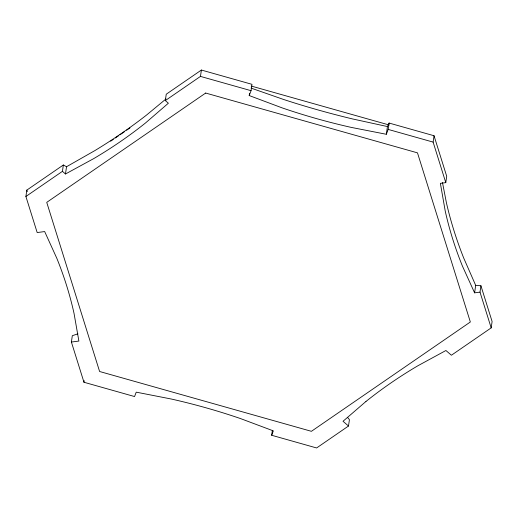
<?xml version="1.0" encoding="UTF-8"?>
<svg xmlns="http://www.w3.org/2000/svg" width="518" height="518" viewBox="0 0 518 518"><rect width="100%" height="100%" fill="white"/><g stroke="black" fill="none" stroke-linecap="round" stroke-linejoin="round"><path stroke-width="0.78" d="M347.513 417.346L349.423 419.658L348.51 426.016L316.608 447.96L271.672 435.269L273.342 430.872L240.365 418.525A516.058 397.053 8.2 0 0 171.296 399.022L136.234 392.152L134.557 396.548L83.968 382.258L71.4 342.055L78.885 341.058L74.035 313.403A516.058 397.053 8.2 0 0 56.799 258.249L44.665 231.565L37.179 232.563L25.9 196.484L26.819 190.119L63.358 164.989L66.531 166.731L94.775 150.654A491.576 298.931 -9 0 0 146.6 115.009L166.032 98.919M25.9 196.484L62.438 171.348L63.358 164.989M62.438 171.348L65.488 173.983L66.531 166.731M71.4 342.055L72.319 335.696L77.927 333.825M83.968 382.258L84.194 380.665M65.488 173.983L93.616 158.67A516.058 397.053 8.2 0 0 145.441 123.025L168.376 103.212L165.326 100.576L166.246 94.218L201.392 70.04L251.981 84.33L251.062 90.689L249.21 95.552L282.193 107.899A516.058 397.053 8.2 0 0 351.256 127.402L386.324 134.279L388.176 129.416L389.096 123.051L434.032 135.742L446.704 176.269L445.784 182.634L440.378 183.353L445.221 211.014A516.058 397.053 8.2 0 0 462.464 266.161L474.598 292.845L480.005 292.126L480.924 285.761L475.679 285.353L463.649 257.906A491.576 327.156 30.7 0 1 446.412 202.752L442.482 182.517M165.326 100.576L200.472 76.405L201.392 70.04M249.21 95.552L249.546 93.24M271.672 435.269L272.358 430.497M386.324 134.279L387.438 126.56L389.096 123.051M445.784 182.634L433.119 142.107L434.032 135.742M474.598 292.845L475.679 285.353M365.961 401.469A516.058 397.053 8.2 0 1 417.786 365.818L445.92 350.505L451.398 355.244L491.181 327.881L492.1 321.516L480.924 285.761M365.961 401.463L343.026 421.276L348.51 426.016M110.671 141.194L113.325 139.368M115.326 137.995L118.648 135.703M119.982 134.79L124.631 131.591M126.632 130.219L129.953 127.933M387.438 126.56L352.48 118.926A491.576 265.87 11.7 0 1 283.417 99.417L251.049 88.099M251.256 86.053L389.083 124.974M200.472 76.405L251.062 90.689M388.176 129.416L433.119 142.107M480.005 292.126L491.181 327.881M26.819 190.119L27.299 191.654M205.678 93.046L46.737 202.363L99.605 371.503L311.409 431.319L470.344 321.995L417.482 152.855L205.678 93.046"/></g></svg>
